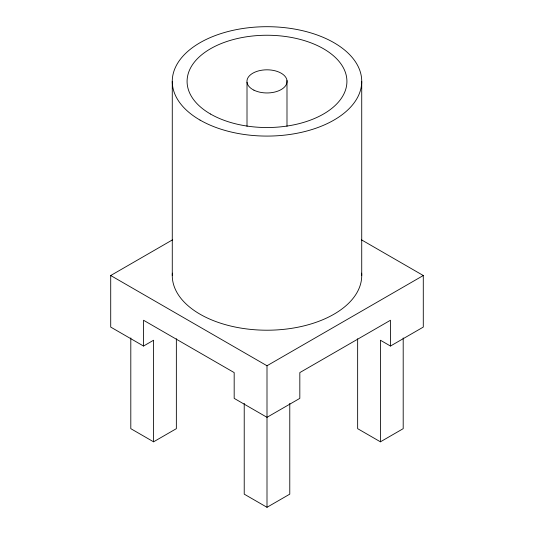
<?xml version="1.0" encoding="UTF-8"?>
<svg xmlns="http://www.w3.org/2000/svg" width="534" height="534" viewBox="0 0 534 534"><rect width="100%" height="100%" fill="white"/><g stroke="black" fill="none" stroke-linecap="round" stroke-linejoin="round"><path stroke-width="0.8" d="M176.353 338.763L176.353 428.668L153.578 441.818L153.578 340.238L143.533 346.039L110.712 327.088L110.712 275.524L172.649 239.766M110.712 275.524L267 365.757L423.288 275.524L423.288 327.088L390.467 346.039L380.422 340.238L380.422 441.818L403.197 428.668L403.197 337.915M244.225 403.397L244.225 494.15L267 507.3L289.775 494.15L289.775 403.397M361.351 239.766L423.288 275.524M380.422 441.818L357.646 428.668L357.646 338.763M153.578 441.818L130.803 428.668L130.803 337.915M390.467 346.039L390.467 320.253L299.821 372.592L299.821 398.371L267 417.321L234.179 398.371L234.179 372.592L143.533 320.253L143.533 346.039M361.725 81.388L361.725 275.524M286.992 80.527L286.992 126.271M267 365.757L267 507.3M247.008 82.249L247.008 126.331M172.275 81.388L172.275 275.524M361.638 273.154A94.725 54.688 0 0 1 267 330.212A94.725 54.688 0 0 1 172.362 273.154M253.917 90.159A20.052 11.574 0 0 0 286.698 83.544A20.052 11.574 0 0 0 260.385 70.461A20.052 11.574 0 0 0 253.917 90.159M200.016 120.063A94.725 54.688 0 0 0 358.501 95.546A94.725 54.688 0 0 0 242.483 28.562A94.725 54.688 0 0 0 200.016 120.063M210.489 114.016A79.92 46.144 0 0 0 344.196 93.33A79.92 46.144 0 0 0 246.314 36.819A79.92 46.144 0 0 0 210.489 114.016"/></g></svg>
